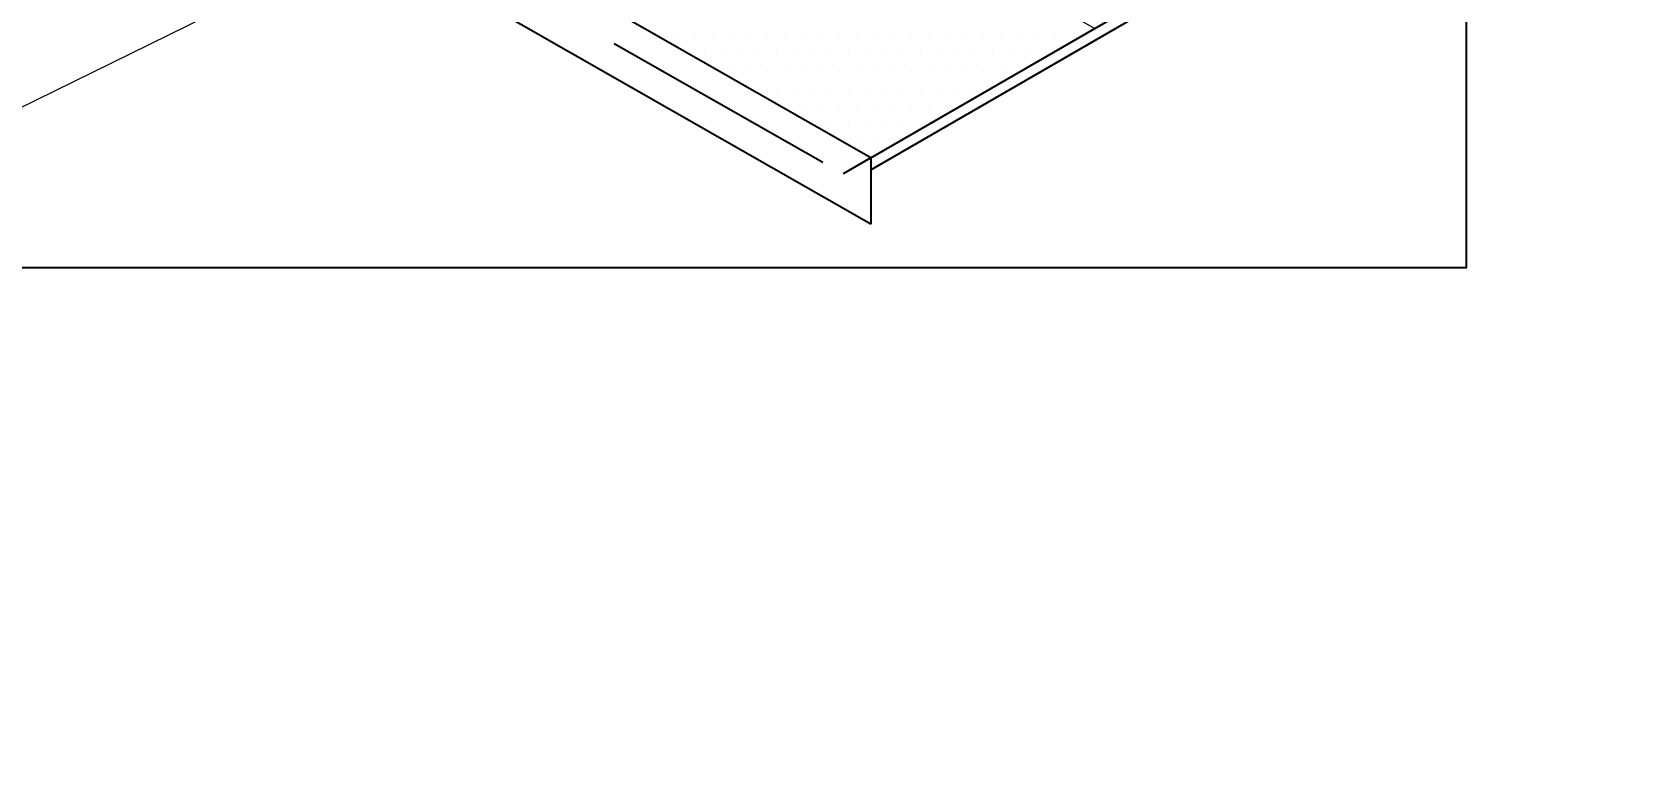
# Model space of a CAD drawing. Header units: inches. Extents: x -26 to 76, y -16 to 22.
# Drawn here: x -7.466 to -5.796, y 9.119 to 9.899 of the extents above; entities that cross this region are included whole.
import ezdxf

# ---------------------------------------------------------------- set-up
doc = ezdxf.new("R2010")
doc.units = ezdxf.units.IN
doc.header["$MEASUREMENT"] = 0
doc.linetypes.add('AI-Linetype-26', pattern=[0.375113, 0.250075, -0.125038])
doc.linetypes.add('AI-Linetype-27', pattern=[0.375113, 0.250075, -0.125038])
for name, color, linetype, lineweight in [('.ATI-HATCH', 7, 'Continuous', 0), ('.ATI-TEXT_2', 7, 'Continuous', 0), ('G-ANNO-TTLB', 7, 'Continuous', 0), ('TYVEK', 7, 'Continuous', 0)]:
    doc.layers.add(name, color=color, linetype=linetype, lineweight=lineweight)

# ---------------------------------------------------------------- blocks, each defined once
blk = doc.blocks.new('Block_56')
at = {"layer": '.ATI-TEXT_2', "char_height": 0.2, "attachment_point": 7}
for s, insert in [('\\C18;\\c0;\\FArial Narrow|b0|i0|c1;\\H0.062519;\\W1.000000;RELEASE PAPER FOR', (-8.4835, 9.7865)), ('\\C18;\\c0;\\FArial Narrow|b0|i0|c1;\\H0.062519;\\W1.000000;BACKDAM', (-8.4833, 9.6918))]:
    blk.add_mtext(s, dxfattribs=dict(at, insert=insert))
blk = doc.blocks.new('Block_55')
at = {"layer": '.ATI-TEXT_2', "true_color": 0x000000, "transparency": 33554687}
h = blk.add_hatch(color=18, dxfattribs=at)
h.dxf.hatch_style = 2
h.paths.add_polyline_path([(-7.1765, 9.9802), (-7.1157, 9.9985), (-7.1673, 9.9615)])
at = {"layer": '.ATI-TEXT_2', "color": 18, "lineweight": 0, "true_color": 0x000000}
for p, q in [((-7.1719, 9.9709), (-7.4822, 9.8184)), ((-7.4822, 9.8184), (-7.6892, 9.8184))]:
    blk.add_line(p, q, dxfattribs=at)
at = {"layer": '.ATI-TEXT_2'}
blk.add_lwpolyline([(-7.1765, 9.9802), (-7.1157, 9.9985), (-7.1673, 9.9615), (-7.1673, 9.9615)], close=True, dxfattribs=at)
blk.add_blockref('Block_56', (0, 0), dxfattribs=at)
blk = doc.blocks.new('Block_337')
at = {"layer": '.ATI-HATCH'}
blk.add_open_spline([(-8.2252, 10.9694), (-8.2252, 10.9694), (-8.3418, 10.9019), (-8.3418, 10.9019), (-8.3418, 10.9019), (-8.4585, 10.8344), (-8.4585, 10.8344), (-8.4585, 10.8344), (-6.5914, 9.7682), (-6.5914, 9.7682), (-6.5914, 9.7682), (-6.358, 9.9032), (-6.358, 9.9032), (-6.358, 9.9032), (-8.2252, 10.9694), (-8.2252, 10.9694)], degree=3, knots=[0, 0, 0, 0, 1, 1, 1, 2, 2, 2, 3, 3, 3, 4, 4, 4, 5, 5, 5, 5], dxfattribs=at)
at = {"layer": '.ATI-HATCH', "color": 8, "lineweight": 0, "true_color": 0x808080}
for points in [[(-6.8116, 9.8956), (-6.8116, 9.8956), (-6.8116, 9.8956), (-6.8116, 9.8956)], [(-6.7928, 9.8956), (-6.7928, 9.8956), (-6.7928, 9.8956), (-6.7928, 9.8956)], [(-6.7741, 9.8956), (-6.7741, 9.8956), (-6.7741, 9.8956), (-6.7741, 9.8956)], [(-6.7553, 9.8956), (-6.7553, 9.8956), (-6.7553, 9.8956), (-6.7553, 9.8956)], [(-6.7365, 9.8956), (-6.7365, 9.8956), (-6.7365, 9.8956), (-6.7365, 9.8956)], [(-6.7178, 9.8956), (-6.7178, 9.8956), (-6.7178, 9.8956), (-6.7178, 9.8956)], [(-6.699, 9.8956), (-6.699, 9.8956), (-6.699, 9.8956), (-6.699, 9.8956)], [(-6.6803, 9.8956), (-6.6803, 9.8956), (-6.6803, 9.8956), (-6.6803, 9.8956)], [(-6.6615, 9.8956), (-6.6615, 9.8956), (-6.6615, 9.8956), (-6.6615, 9.8956)], [(-6.6428, 9.8956), (-6.6428, 9.8956), (-6.6428, 9.8956), (-6.6428, 9.8956)], [(-6.624, 9.8956), (-6.624, 9.8956), (-6.624, 9.8956), (-6.624, 9.8956)], [(-6.6053, 9.8956), (-6.6053, 9.8956), (-6.6053, 9.8956), (-6.6053, 9.8956)], [(-6.5865, 9.8956), (-6.5865, 9.8956), (-6.5865, 9.8956), (-6.5865, 9.8956)], [(-6.5677, 9.8956), (-6.5677, 9.8956), (-6.5677, 9.8956), (-6.5677, 9.8956)], [(-6.549, 9.8956), (-6.549, 9.8956), (-6.549, 9.8956), (-6.549, 9.8956)], [(-6.5302, 9.8956), (-6.5302, 9.8956), (-6.5302, 9.8956), (-6.5302, 9.8956)], [(-6.5115, 9.8956), (-6.5115, 9.8956), (-6.5115, 9.8956), (-6.5115, 9.8956)], [(-6.4927, 9.8956), (-6.4927, 9.8956), (-6.4927, 9.8956), (-6.4927, 9.8956)], [(-6.474, 9.8956), (-6.474, 9.8956), (-6.474, 9.8956), (-6.474, 9.8956)], [(-6.4552, 9.8956), (-6.4552, 9.8956), (-6.4552, 9.8956), (-6.4552, 9.8956)], [(-6.4365, 9.8956), (-6.4365, 9.8956), (-6.4365, 9.8956), (-6.4365, 9.8956)], [(-6.4177, 9.8956), (-6.4177, 9.8956), (-6.4177, 9.8956), (-6.4177, 9.8956)], [(-6.3989, 9.8956), (-6.3989, 9.8956), (-6.3989, 9.8956), (-6.3989, 9.8956)], [(-6.3802, 9.8956), (-6.3802, 9.8956), (-6.3802, 9.8956), (-6.3802, 9.8956)], [(-6.7647, 9.8769), (-6.7647, 9.8769), (-6.7647, 9.8769), (-6.7647, 9.8769)], [(-6.7459, 9.8769), (-6.7459, 9.8769), (-6.7459, 9.8769), (-6.7459, 9.8769)], [(-6.7272, 9.8769), (-6.7272, 9.8769), (-6.7272, 9.8769), (-6.7272, 9.8769)], [(-6.7084, 9.8769), (-6.7084, 9.8769), (-6.7084, 9.8769), (-6.7084, 9.8769)], [(-6.6897, 9.8769), (-6.6897, 9.8769), (-6.6897, 9.8769), (-6.6897, 9.8769)], [(-6.6709, 9.8769), (-6.6709, 9.8769), (-6.6709, 9.8769), (-6.6709, 9.8769)], [(-6.6521, 9.8769), (-6.6521, 9.8769), (-6.6521, 9.8769), (-6.6521, 9.8769)], [(-6.6334, 9.8769), (-6.6334, 9.8769), (-6.6334, 9.8769), (-6.6334, 9.8769)], [(-6.6146, 9.8769), (-6.6146, 9.8769), (-6.6146, 9.8769), (-6.6146, 9.8769)], [(-6.5959, 9.8769), (-6.5959, 9.8769), (-6.5959, 9.8769), (-6.5959, 9.8769)], [(-6.5771, 9.8769), (-6.5771, 9.8769), (-6.5771, 9.8769), (-6.5771, 9.8769)], [(-6.5584, 9.8769), (-6.5584, 9.8769), (-6.5584, 9.8769), (-6.5584, 9.8769)], [(-6.5396, 9.8769), (-6.5396, 9.8769), (-6.5396, 9.8769), (-6.5396, 9.8769)], [(-6.5209, 9.8769), (-6.5209, 9.8769), (-6.5209, 9.8769), (-6.5209, 9.8769)], [(-6.5021, 9.8769), (-6.5021, 9.8769), (-6.5021, 9.8769), (-6.5021, 9.8769)], [(-6.4833, 9.8769), (-6.4833, 9.8769), (-6.4833, 9.8769), (-6.4833, 9.8769)], [(-6.4646, 9.8769), (-6.4646, 9.8769), (-6.4646, 9.8769), (-6.4646, 9.8769)], [(-6.4458, 9.8769), (-6.4458, 9.8769), (-6.4458, 9.8769), (-6.4458, 9.8769)], [(-6.4271, 9.8769), (-6.4271, 9.8769), (-6.4271, 9.8769), (-6.4271, 9.8769)], [(-6.4083, 9.8769), (-6.4083, 9.8769), (-6.4083, 9.8769), (-6.4083, 9.8769)], [(-6.7365, 9.8581), (-6.7365, 9.8581), (-6.7365, 9.8581), (-6.7365, 9.8581)], [(-6.7178, 9.8581), (-6.7178, 9.8581), (-6.7178, 9.8581), (-6.7178, 9.8581)], [(-6.699, 9.8581), (-6.699, 9.8581), (-6.699, 9.8581), (-6.699, 9.8581)], [(-6.6803, 9.8581), (-6.6803, 9.8581), (-6.6803, 9.8581), (-6.6803, 9.8581)], [(-6.6615, 9.8581), (-6.6615, 9.8581), (-6.6615, 9.8581), (-6.6615, 9.8581)], [(-6.6428, 9.8581), (-6.6428, 9.8581), (-6.6428, 9.8581), (-6.6428, 9.8581)], [(-6.624, 9.8581), (-6.624, 9.8581), (-6.624, 9.8581), (-6.624, 9.8581)], [(-6.6053, 9.8581), (-6.6053, 9.8581), (-6.6053, 9.8581), (-6.6053, 9.8581)], [(-6.5865, 9.8581), (-6.5865, 9.8581), (-6.5865, 9.8581), (-6.5865, 9.8581)], [(-6.5677, 9.8581), (-6.5677, 9.8581), (-6.5677, 9.8581), (-6.5677, 9.8581)], [(-6.549, 9.8581), (-6.549, 9.8581), (-6.549, 9.8581), (-6.549, 9.8581)], [(-6.5302, 9.8581), (-6.5302, 9.8581), (-6.5302, 9.8581), (-6.5302, 9.8581)], [(-6.5115, 9.8581), (-6.5115, 9.8581), (-6.5115, 9.8581), (-6.5115, 9.8581)], [(-6.4927, 9.8581), (-6.4927, 9.8581), (-6.4927, 9.8581), (-6.4927, 9.8581)], [(-6.474, 9.8581), (-6.474, 9.8581), (-6.474, 9.8581), (-6.474, 9.8581)], [(-6.4552, 9.8581), (-6.4552, 9.8581), (-6.4552, 9.8581), (-6.4552, 9.8581)], [(-6.4365, 9.8581), (-6.4365, 9.8581), (-6.4365, 9.8581), (-6.4365, 9.8581)], [(-6.7084, 9.8393), (-6.7084, 9.8393), (-6.7084, 9.8393), (-6.7084, 9.8393)], [(-6.6897, 9.8393), (-6.6897, 9.8393), (-6.6897, 9.8393), (-6.6897, 9.8393)], [(-6.6709, 9.8393), (-6.6709, 9.8393), (-6.6709, 9.8393), (-6.6709, 9.8393)], [(-6.6521, 9.8393), (-6.6521, 9.8393), (-6.6521, 9.8393), (-6.6521, 9.8393)], [(-6.6334, 9.8393), (-6.6334, 9.8393), (-6.6334, 9.8393), (-6.6334, 9.8393)], [(-6.6146, 9.8393), (-6.6146, 9.8393), (-6.6146, 9.8393), (-6.6146, 9.8393)], [(-6.5959, 9.8393), (-6.5959, 9.8393), (-6.5959, 9.8393), (-6.5959, 9.8393)], [(-6.5771, 9.8393), (-6.5771, 9.8393), (-6.5771, 9.8393), (-6.5771, 9.8393)], [(-6.5584, 9.8393), (-6.5584, 9.8393), (-6.5584, 9.8393), (-6.5584, 9.8393)], [(-6.5396, 9.8393), (-6.5396, 9.8393), (-6.5396, 9.8393), (-6.5396, 9.8393)], [(-6.5209, 9.8393), (-6.5209, 9.8393), (-6.5209, 9.8393), (-6.5209, 9.8393)], [(-6.5021, 9.8393), (-6.5021, 9.8393), (-6.5021, 9.8393), (-6.5021, 9.8393)], [(-6.4833, 9.8393), (-6.4833, 9.8393), (-6.4833, 9.8393), (-6.4833, 9.8393)], [(-6.6803, 9.8206), (-6.6803, 9.8206), (-6.6803, 9.8206), (-6.6803, 9.8206)], [(-6.6615, 9.8206), (-6.6615, 9.8206), (-6.6615, 9.8206), (-6.6615, 9.8206)], [(-6.6428, 9.8206), (-6.6428, 9.8206), (-6.6428, 9.8206), (-6.6428, 9.8206)], [(-6.624, 9.8206), (-6.624, 9.8206), (-6.624, 9.8206), (-6.624, 9.8206)], [(-6.6053, 9.8206), (-6.6053, 9.8206), (-6.6053, 9.8206), (-6.6053, 9.8206)], [(-6.5865, 9.8206), (-6.5865, 9.8206), (-6.5865, 9.8206), (-6.5865, 9.8206)], [(-6.5677, 9.8206), (-6.5677, 9.8206), (-6.5677, 9.8206), (-6.5677, 9.8206)], [(-6.549, 9.8206), (-6.549, 9.8206), (-6.549, 9.8206), (-6.549, 9.8206)], [(-6.5302, 9.8206), (-6.5302, 9.8206), (-6.5302, 9.8206), (-6.5302, 9.8206)], [(-6.5115, 9.8206), (-6.5115, 9.8206), (-6.5115, 9.8206), (-6.5115, 9.8206)], [(-6.6334, 9.8018), (-6.6334, 9.8018), (-6.6334, 9.8018), (-6.6334, 9.8018)], [(-6.6146, 9.8018), (-6.6146, 9.8018), (-6.6146, 9.8018), (-6.6146, 9.8018)], [(-6.5959, 9.8018), (-6.5959, 9.8018), (-6.5959, 9.8018), (-6.5959, 9.8018)], [(-6.5771, 9.8018), (-6.5771, 9.8018), (-6.5771, 9.8018), (-6.5771, 9.8018)], [(-6.5584, 9.8018), (-6.5584, 9.8018), (-6.5584, 9.8018), (-6.5584, 9.8018)], [(-6.5396, 9.8018), (-6.5396, 9.8018), (-6.5396, 9.8018), (-6.5396, 9.8018)], [(-6.6053, 9.7831), (-6.6053, 9.7831), (-6.6053, 9.7831), (-6.6053, 9.7831)], [(-6.5865, 9.7831), (-6.5865, 9.7831), (-6.5865, 9.7831), (-6.5865, 9.7831)], [(-6.5677, 9.7831), (-6.5677, 9.7831), (-6.5677, 9.7831), (-6.5677, 9.7831)]]:
    blk.add_open_spline(points, degree=3, dxfattribs=at)

msp = doc.modelspace()

# ---------------------------------------------------------------- hatches: boundary and pattern name
at = {"layer": 'G-ANNO-TTLB', "true_color": 0xff00ff, "transparency": 33554687}
h = msp.add_hatch(color=6, dxfattribs=at)
edge = h.paths.add_edge_path()
edge.add_spline(control_points=[(20.0342, -15.1346), (20.0342, -15.1346), (-20.6658, -15.1346), (-20.6658, -15.1346), (-20.6658, -15.1346), (-20.6658, 19.0008), (-20.6658, 19.0008), (-20.6658, 19.0008), (20.0342, 19.0008), (20.0342, 19.0008), (20.0342, 19.0008), (20.0342, -15.1346), (20.0342, -15.1346)], knot_values=[0, 0, 0, 0, 1, 1, 1, 2, 2, 2, 3, 3, 3, 4, 4, 4, 4], degree=3, periodic=0)
edge = h.paths.add_edge_path()
edge.add_spline(control_points=[(-20.5408, 18.8757), (-20.5408, 18.8757), (-20.5408, -15.0095), (-20.5408, -15.0095), (-20.5408, -15.0095), (19.9092, -15.0095), (19.9092, -15.0095), (19.9092, -15.0095), (19.9092, 18.8757), (19.9092, 18.8757), (19.9092, 18.8757), (-20.5408, 18.8757), (-20.5408, 18.8757)], knot_values=[0, 0, 0, 0, 1, 1, 1, 2, 2, 2, 3, 3, 3, 4, 4, 4, 4], degree=3, periodic=0)
edge.add_line((-20.5408, 18.8757), (-20.5408, 18.8757))

# ---------------------------------------------------------------- linework, layer by layer
at = {"layer": 'G-ANNO-TTLB'}
for points in [[(20.0342, -15.1346), (20.0342, -15.1346), (-20.6658, -15.1346), (-20.6658, -15.1346), (-20.6658, -15.1346), (-20.6658, 19.0008), (-20.6658, 19.0008), (-20.6658, 19.0008), (20.0342, 19.0008), (20.0342, 19.0008), (20.0342, 19.0008), (20.0342, -15.1346), (20.0342, -15.1346)], [(-20.5408, 18.8757), (-20.5408, 18.8757), (-20.5408, -15.0095), (-20.5408, -15.0095), (-20.5408, -15.0095), (19.9092, -15.0095), (19.9092, -15.0095), (19.9092, -15.0095), (19.9092, 18.8757), (19.9092, 18.8757), (19.9092, 18.8757), (-20.5408, 18.8757), (-20.5408, 18.8757)]]:
    msp.add_open_spline(points, degree=3, knots=[0, 0, 0, 0, 1, 1, 1, 2, 2, 2, 3, 3, 3, 4, 4, 4, 4], dxfattribs=at)
at = {"layer": 'TYVEK', "color": 4, "lineweight": 25, "true_color": 0x00ffff}
for p, q in [((-6.5914, 9.7682), (-8.4585, 10.8344)), ((-6.5914, 9.699), (-8.4585, 10.7652)), ((-6.5914, 9.7682), (-6.2413, 9.9708)), ((-6.5914, 9.7558), (-6.2413, 9.9583)), ((-6.5914, 9.7682), (-6.5914, 9.699)), ((-6.5914, 9.7682), (-6.5914, 9.7558))]:
    msp.add_line(p, q, dxfattribs=at)
at = {"layer": 'TYVEK', "color": 4, "linetype": 'AI-Linetype-27', "lineweight": 25, "true_color": 0x00ffff}
msp.add_line((-8.4877, 10.8175), (-6.6205, 9.7514), dxfattribs=at)
at = {"layer": 'TYVEK', "color": 4, "linetype": 'AI-Linetype-26', "lineweight": 25, "true_color": 0x00ffff}
msp.add_line((-6.5914, 9.7682), (-6.6205, 9.7514), dxfattribs=at)
at = {"layer": 'TYVEK', "color": 18, "lineweight": 25, "true_color": 0x000000}
msp.add_lwpolyline([(-8.5382, 11.7692), (-5.9709, 11.7692), (-5.9709, 9.6536), (-8.5382, 9.6536)], close=True, dxfattribs=at)

# ---------------------------------------------------------------- block references
at = {"layer": '.ATI-HATCH'}
msp.add_blockref('Block_337', (0, 0), dxfattribs=at)
at = {"layer": '.ATI-TEXT_2'}
msp.add_blockref('Block_55', (0, 0), dxfattribs=at)

doc.saveas('drawing.dxf')
